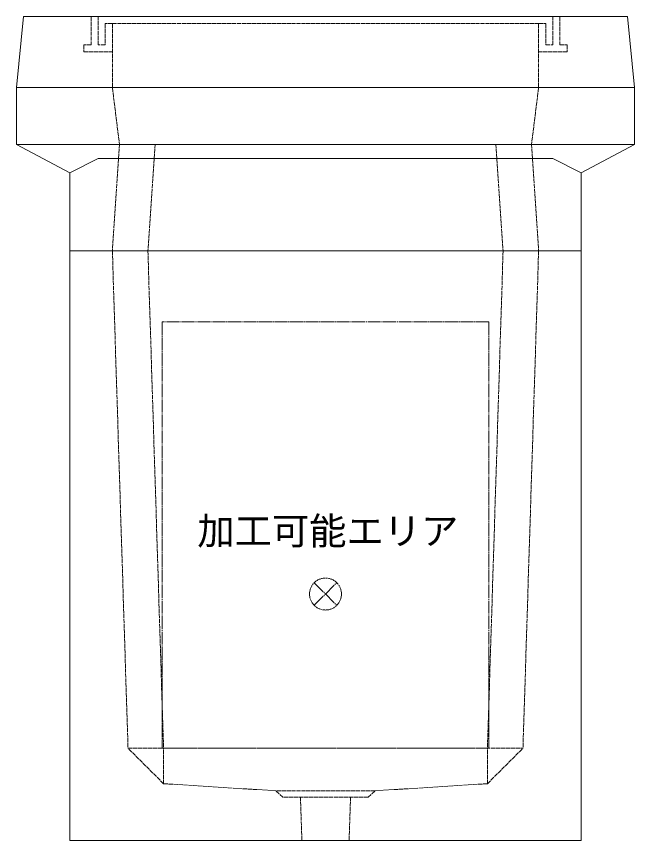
# Model space of a CAD drawing. Units: millimetres, scale not verified. Extents: x -2970 to 2970, y -2100 to 2100.
# Drawn here: x -465 to 405, y -1260 to -100 of the extents above; entities that cross this region are included whole.
import ezdxf
from ezdxf.enums import TextEntityAlignment as Align

# ---------------------------------------------------------------- set-up
doc = ezdxf.new("R2010")
doc.units = ezdxf.units.MM
doc.header["$LTSCALE"] = 10
doc.linetypes.add('LONG_DASHED1', pattern=[7, 6, -1])
doc.linetypes.add('LONG_DOUBLE_CHAIN', pattern=[21.8, 18, -1, 0.6, -0.6, 0.6, -1])
for name, color, linetype, lineweight in [('0-7_D-STR', 7, 'LONG_DASHED1', 9), ('0-9_D-STR-STR4', 134, 'LONG_DASHED1', 9), ('0-A_D-STR-STR5', 1, 'LONG_DOUBLE_CHAIN', 9)]:
    doc.layers.add(name, color=color, linetype=linetype, lineweight=lineweight)
doc.styles.add('ＭＳ ゴシック', font='')
doc.styles.get('ＭＳ ゴシック').set_extended_font_data('MS Gothic')

# ---------------------------------------------------------------- blocks, each defined once
blk = doc.blocks.new('A$C6FC61387')
at = {"layer": '0-7_D-STR', "linetype": 'Continuous'}
for p, q in [((-4350, 2300), (4350, 2300)), ((-4350, 1500), (-4350, 2300)), ((4350, 2300), (4350, 1500)), ((-4350, 1500), (4350, 1500)), ((-3600, 1100), (-4350, 1500)), ((3600, 1100), (4350, 1500)), ((-3600, 1100), (-3200, 1300)), ((-3200, 1300), (3200, 1300)), ((3600, 1100), (3200, 1300)), ((-3600, 0), (-3600, 1100)), ((3600, 1100), (3600, 0)), ((-3600, 0), (3600, 0))]:
    blk.add_line(p, q, dxfattribs=at)
at = {"layer": '0-7_D-STR'}
for p, q in [((-3000, 2300), (-2900, 1500)), ((3000, 2300), (2900, 1500)), ((-2900, 1500), (-3000, 0)), ((-2400, 1500), (-2500, 0)), ((2400, 1500), (2500, 0)), ((2900, 1500), (3000, 0))]:
    blk.add_line(p, q, dxfattribs=at)
blk = doc.blocks.new('A$C019679C0')
at = {"layer": '0-7_D-STR', "linetype": 'Continuous'}
for p, q in [((-4350, 0), (-4250, 1000)), ((4250, 1000), (-4250, 1000)), ((4350, 0), (4250, 1000)), ((-4350, 0), (4350, 0))]:
    blk.add_line(p, q, dxfattribs=at)
at = {"layer": '0-7_D-STR'}
for p, q in [((-3000, 0), (-3000, 900)), ((3000, 900), (3000, 0))]:
    blk.add_line(p, q, dxfattribs=at)
at = {"layer": '0-9_D-STR-STR4'}
for points in [[(-3300, 1000), (-3300, 600), (-3400, 600), (-3400, 500), (-3000, 500)], [(-3000, 900), (-3100, 900), (-3100, 600), (-3200, 600), (-3200, 1000)], [(3300, 1000), (3300, 600), (3400, 600), (3400, 500), (3000, 500)], [(3100, 900), (3100, 600), (3200, 600), (3200, 1000)], [(-3000, 900), (3000, 900), (3100, 900)]]:
    blk.add_lwpolyline(points, dxfattribs=at)
blk = doc.blocks.new('A$C2D8D082F')
at = {"layer": '0-7_D-STR', "linetype": 'Continuous'}
for p, q in [((-3600, 0), (3600, 0)), ((-3600, -8300), (-3600, 0))]:
    blk.add_line(p, q, dxfattribs=at)
at = {"layer": '0-7_D-STR'}
for p, q in [((-3000, 0), (-2780, -7000)), ((-2500, 0), (-2280, -7000)), ((2500, 0), (2280, -7000)), ((3000, 0), (2780, -7000)), ((-2280, -7500), (-2780, -7000)), ((-2780, -7000), (2780, -7000)), ((-2280, -7500), (-2280, -7000)), ((2280, -7500), (2780, -7000)), ((2280, -7500), (2280, -7000)), ((-2280, -7500), (-700, -7600)), ((2280, -7500), (700, -7600)), ((-600, -7690), (-700, -7600)), ((700, -7600), (-700, -7600)), ((600, -7690), (700, -7600)), ((600, -7690), (-600, -7690)), ((-333, -8300), (-352.5, -7690)), ((333, -8300), (352.5, -7690))]:
    blk.add_line(p, q, dxfattribs=at)
at = {"layer": '0-7_D-STR', "linetype": 'Continuous'}
blk.add_lwpolyline([(-3600, -8300), (3600, -8300), (3600, 0)], dxfattribs=at)
at = {"layer": '0-A_D-STR-STR5'}
for p, q in [((2300, -1000), (2300, -7000)), ((2300, -7000), (-2300, -7000))]:
    blk.add_line(p, q, dxfattribs=at)
blk.add_lwpolyline([(2300, -1000), (-2300, -1000), (-2300, -7000)], dxfattribs=at)
blk = doc.blocks.new('A$C1C640AAB')
at = {"layer": '0-A_D-STR-STR5'}
for p, q in [((-159.1, -159.1), (159.1, 159.1)), ((-159.1, 159.1), (159.1, -159.1))]:
    blk.add_line(p, q, dxfattribs=at)
blk.add_circle((0, 0), 225, dxfattribs=at)
blk = doc.blocks.new('A$C0cadda10')
at = {"layer": '0-7_D-STR'}
blk.add_blockref('A$C2D8D082F', (0, 0), dxfattribs=at)
at = {"layer": '0-A_D-STR-STR5'}
blk.add_blockref('A$C1C640AAB', (0, -4830), dxfattribs=at)

msp = doc.modelspace()

# ---------------------------------------------------------------- block references
at = {"layer": '0-7_D-STR', "xscale": 0.1, "yscale": 0.1}
for name, p in [('A$C019679C0', (-30, -200)), ('A$C6FC61387', (-30, -430)), ('A$C0cadda10', (-30, -430))]:
    msp.add_blockref(name, p, dxfattribs=at)

# ---------------------------------------------------------------- texts
at = {"layer": '0-A_D-STR-STR5', "style": 'ＭＳ ゴシック'}
msp.add_text('加工可能エリア', height=38.49, dxfattribs=at).set_placement((-210.48, -854.97), align=Align.BOTTOM_LEFT)

doc.saveas('drawing.dxf')
